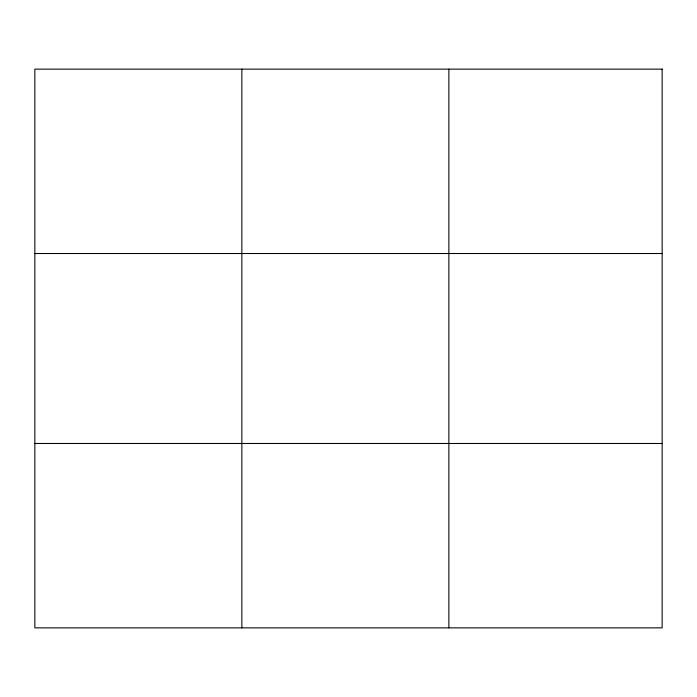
<?xml version="1.0" encoding="UTF-8"?>
<svg xmlns="http://www.w3.org/2000/svg" width="697" height="697" viewBox="0 0 697 697"><rect width="100%" height="100%" fill="white"/><g stroke="black" fill="none" stroke-linecap="round" stroke-linejoin="round"><path stroke-width="1.05" d="M241.859 627.866L241.859 69.134M448.868 627.866L448.868 69.134M34.85 253.516L662.15 253.516M34.85 443.484L662.15 443.484M662.15 69.134L662.15 627.866L34.85 627.866L34.85 69.134L662.15 69.134"/></g></svg>
